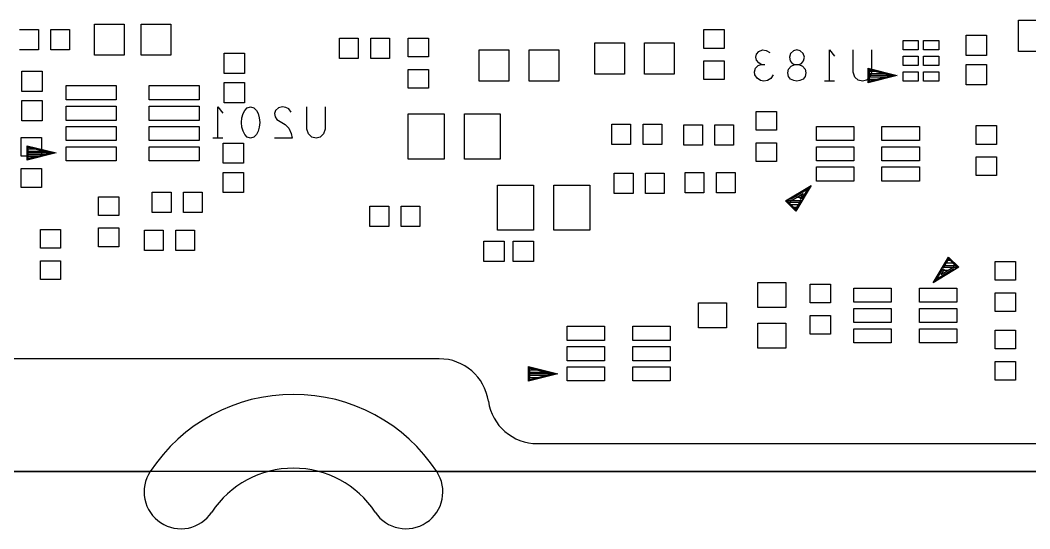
# Model space of a CAD drawing. Header units: millimetres. Extents: x -190 to 348, y -330 to 190.
# Drawn here: x 13.44 to 45.79, y -138.87 to -122.58 of the extents above; entities that cross this region are included whole.
import ezdxf

# ---------------------------------------------------------------- set-up
doc = ezdxf.new("R2010")
doc.units = ezdxf.units.MM
for name, color, linetype in [('10_MAQ_PALLET', 7, 'Continuous'), ('4_SIKCREN_BOTTOM_', 7, 'Continuous'), ('5_SOLDER_PASTE_BOTTOM_', 7, 'Continuous'), ('7______BREAKAWAY', 7, 'Continuous')]:
    doc.layers.add(name, color=color, linetype=linetype)

msp = doc.modelspace()

# ---------------------------------------------------------------- linework, layer by layer
at = {"layer": '10_MAQ_PALLET', "color": 1}
for p, q in [((26.871, -133.424, -8.001), (-9.964, -133.424, -8.001)), ((59.57, -136.142, -8.001), (30.013, -136.142, -8.001))]:
    msp.add_line(p, q, dxfattribs=at)
for centre, start, end in [((26.871, -135.011, -8.001), 8.2794, 90), ((30.013, -134.554, -8.001), 188.2794, 270)]:
    msp.add_arc(centre, 1.587, start, end, dxfattribs=at)
at = {"layer": '4_SIKCREN_BOTTOM_', "color": 7}
for p, q in [((37.104, -123.584), (37.224, -123.533)), ((37.224, -123.533), (37.343, -123.551)), ((37.343, -123.551), (37.462, -123.617)), ((38.326, -123.533), (38.219, -123.566)), ((38.433, -123.566), (38.326, -123.533)), ((39.375, -123.533), (39.535, -123.734)), ((39.375, -124.534), (39.375, -123.533)), ((40.129, -124.249), (40.129, -123.533)), ((40.716, -123.533), (40.716, -124.249)), ((37.01, -123.767), (37.036, -123.668)), ((37.036, -123.866), (37.01, -123.767)), ((37.036, -123.668), (37.104, -123.584)), ((37.104, -123.949), (37.036, -123.866)), ((38.125, -123.65), (38.085, -123.767)), ((38.085, -123.767), (38.113, -123.883)), ((38.219, -123.566), (38.125, -123.65)), ((38.527, -123.65), (38.433, -123.566)), ((38.565, -123.767), (38.527, -123.65)), ((38.539, -123.883), (38.565, -123.767)), ((36.97, -124.234), (36.998, -124.117)), ((36.998, -124.117), (37.089, -124.033)), ((37.089, -124.033), (37.183, -124)), ((37.183, -124), (37.104, -123.949)), ((37.183, -124), (37.302, -124)), ((38.031, -124.267), (38.059, -124.15)), ((38.059, -124.15), (38.138, -124.051)), ((38.113, -123.883), (38.179, -123.967)), ((38.138, -124.051), (38.26, -124)), ((38.179, -123.967), (38.26, -124)), ((38.26, -124), (38.392, -124)), ((38.26, -124), (38.392, -124)), ((38.392, -124), (38.473, -123.967)), ((38.392, -124), (38.511, -124.051)), ((38.473, -123.967), (38.539, -123.883)), ((38.511, -124.051), (38.593, -124.15)), ((38.593, -124.15), (38.618, -124.267)), ((40.61, -124.12), (41.544, -124.353)), ((40.61, -124.587), (40.61, -124.12)), ((40.622, -124.353), (40.622, -124.137)), ((40.622, -124.137), (41.491, -124.353)), ((40.648, -124.353), (40.648, -124.168)), ((40.648, -124.168), (41.387, -124.353)), ((36.982, -124.333), (36.97, -124.234)), ((37.051, -124.435), (36.982, -124.333)), ((37.158, -124.518), (37.051, -124.435)), ((37.264, -124.534), (37.158, -124.518)), ((37.384, -124.518), (37.264, -124.534)), ((37.49, -124.45), (37.384, -124.518)), ((37.569, -124.333), (37.49, -124.45)), ((38.059, -124.384), (38.031, -124.267)), ((38.125, -124.468), (38.059, -124.384)), ((38.232, -124.518), (38.125, -124.468)), ((38.326, -124.534), (38.232, -124.518)), ((38.42, -124.518), (38.326, -124.534)), ((38.527, -124.468), (38.42, -124.518)), ((38.593, -124.384), (38.527, -124.468)), ((38.618, -124.267), (38.593, -124.384)), ((40.183, -124.402), (40.129, -124.249)), ((40.289, -124.501), (40.183, -124.402)), ((40.424, -124.534), (40.289, -124.501)), ((40.556, -124.501), (40.424, -124.534)), ((40.663, -124.402), (40.556, -124.501)), ((41.544, -124.353), (40.61, -124.587)), ((40.622, -124.572), (40.622, -124.353)), ((41.491, -124.353), (40.622, -124.572)), ((41.493, -124.353), (40.622, -124.353)), ((40.886, -124.229), (40.648, -124.229)), ((41.184, -124.303), (40.648, -124.303)), ((40.648, -124.539), (40.648, -124.353)), ((41.387, -124.353), (40.648, -124.539)), ((41.184, -124.404), (40.648, -124.404)), ((40.886, -124.478), (40.648, -124.478)), ((40.716, -124.249), (40.663, -124.402)), ((39.535, -124.534), (39.215, -124.534)), ((19.776, -125.359), (19.936, -125.557)), ((19.776, -126.36), (19.776, -125.359)), ((20.587, -125.575), (20.64, -125.476)), ((20.64, -125.476), (20.719, -125.392)), ((20.719, -125.392), (20.825, -125.359)), ((20.825, -125.359), (20.932, -125.392)), ((20.932, -125.392), (21.013, -125.476)), ((21.013, -125.476), (21.067, -125.575)), ((21.62, -125.476), (21.595, -125.575)), ((21.714, -125.392), (21.62, -125.476)), ((21.849, -125.359), (21.714, -125.392)), ((21.956, -125.374), (21.849, -125.359)), ((22.047, -125.425), (21.956, -125.374)), ((22.128, -125.524), (22.047, -125.425)), ((22.631, -126.075), (22.631, -125.359)), ((23.216, -125.359), (23.216, -126.075)), ((20.533, -125.86), (20.546, -125.707)), ((20.546, -125.707), (20.587, -125.575)), ((21.067, -125.575), (21.105, -125.707)), ((21.105, -125.707), (21.12, -125.86)), ((21.595, -125.575), (21.608, -125.674)), ((21.608, -125.674), (21.661, -125.758)), ((21.661, -125.758), (21.928, -125.926)), ((20.546, -126.009), (20.533, -125.86)), ((20.587, -126.141), (20.546, -126.009)), ((21.105, -126.009), (21.067, -126.141)), ((21.12, -125.86), (21.105, -126.009)), ((21.928, -125.926), (22.047, -126.042)), ((22.047, -126.042), (22.128, -126.21)), ((22.685, -126.225), (22.631, -126.075)), ((23.216, -126.075), (23.162, -126.225)), ((19.936, -126.36), (19.616, -126.36)), ((20.64, -126.243), (20.587, -126.141)), ((20.719, -126.327), (20.64, -126.243)), ((20.825, -126.36), (20.719, -126.327)), ((20.932, -126.327), (20.825, -126.36)), ((21.013, -126.243), (20.932, -126.327)), ((21.067, -126.141), (21.013, -126.243)), ((22.154, -126.36), (21.595, -126.36)), ((22.128, -126.21), (22.154, -126.36)), ((22.791, -126.327), (22.685, -126.225)), ((22.923, -126.36), (22.791, -126.327)), ((23.058, -126.327), (22.923, -126.36)), ((23.162, -126.225), (23.058, -126.327)), ((13.663, -126.601), (14.597, -126.835)), ((13.663, -127.069), (13.663, -126.601)), ((13.675, -126.835), (13.675, -126.616)), ((13.675, -126.616), (14.544, -126.835)), ((13.701, -126.835), (13.701, -126.649)), ((13.701, -126.649), (14.44, -126.835)), ((13.94, -126.708), (13.701, -126.708)), ((14.237, -126.784), (13.701, -126.784)), ((14.597, -126.835), (13.663, -127.069)), ((13.675, -127.051), (13.675, -126.835)), ((14.544, -126.835), (13.675, -127.051)), ((14.547, -126.835), (13.675, -126.835)), ((13.701, -127.018), (13.701, -126.835)), ((14.44, -126.835), (13.701, -127.018)), ((14.237, -126.886), (13.701, -126.886)), ((13.94, -126.959), (13.701, -126.959)), ((37.96, -128.367), (38.786, -127.871)), ((37.981, -128.369), (38.75, -127.909)), ((38.123, -128.313), (38.677, -127.983)), ((38.786, -127.871), (38.291, -128.697)), ((38.677, -127.983), (38.476, -128.313)), ((38.75, -127.909), (38.484, -128.351)), ((38.291, -128.697), (37.96, -128.367)), ((38.288, -128.676), (37.981, -128.369)), ((38.476, -128.364), (37.988, -128.364)), ((38.283, -128.636), (38.021, -128.374)), ((38.105, -128.384), (38.527, -128.13)), ((38.461, -128.339), (38.283, -128.636)), ((38.484, -128.351), (38.288, -128.676)), ((38.448, -128.262), (38.306, -128.262)), ((38.527, -128.13), (38.417, -128.313)), ((38.415, -128.415), (38.062, -128.415)), ((38.364, -128.499), (38.146, -128.499)), ((38.313, -128.582), (38.23, -128.582)), ((42.687, -130.99), (43.183, -130.165)), ((42.989, -130.51), (43.185, -130.185)), ((43.012, -130.523), (43.19, -130.226)), ((43.243, -130.279), (43.16, -130.279)), ((43.183, -130.165), (43.515, -130.495)), ((43.185, -130.185), (43.495, -130.493)), ((43.19, -130.226), (43.454, -130.487)), ((43.515, -130.495), (42.687, -130.99)), ((43.495, -130.493), (42.725, -130.955)), ((42.725, -130.955), (42.989, -130.51)), ((43.353, -130.548), (42.799, -130.881)), ((42.799, -130.881), (42.997, -130.548)), ((43.37, -130.477), (42.946, -130.731)), ((42.946, -130.731), (43.056, -130.551)), ((43.487, -130.498), (42.997, -130.498)), ((43.167, -130.599), (43.025, -130.599)), ((43.411, -130.447), (43.058, -130.447)), ((43.327, -130.363), (43.109, -130.363)), ((29.728, -133.675), (30.663, -133.909)), ((29.728, -134.142), (29.728, -133.675)), ((29.741, -133.909), (29.741, -133.69)), ((29.741, -133.69), (30.61, -133.909)), ((29.766, -133.909), (29.766, -133.723)), ((29.766, -133.723), (30.505, -133.909)), ((30.005, -133.784), (29.766, -133.784)), ((30.302, -133.858), (29.766, -133.858)), ((30.663, -133.909), (29.728, -134.142)), ((29.741, -134.127), (29.741, -133.909)), ((30.61, -133.909), (29.741, -134.127)), ((30.612, -133.909), (29.741, -133.909)), ((29.766, -134.094), (29.766, -133.909)), ((30.505, -133.909), (29.766, -134.094)), ((30.302, -133.96), (29.766, -133.96)), ((30.005, -134.033), (29.766, -134.033)), ((-36.599, -137.033), (17.61, -137.033)), ((26.789, -137.033), (91.6, -137.033))]:
    msp.add_line(p, q, dxfattribs=at)
msp.add_arc((22.2, -140.063), 5.5, 33.4306, 146.5694, dxfattribs=at)
msp.add_arc((22.2, -140.063), 5.5, 33.4306, 146.5694, dxfattribs=at)
at = {"layer": '5_SOLDER_PASTE_BOTTOM_', "color": 4}
for p, q in [((13.426, -122.883), (14.026, -122.883)), ((14.026, -122.883), (14.026, -123.533)), ((14.424, -123.533), (14.424, -122.883)), ((14.424, -122.883), (15.024, -122.883)), ((15.024, -122.883), (15.024, -123.533)), ((15.824, -123.708), (15.824, -122.708)), ((15.824, -122.708), (16.774, -122.708)), ((16.774, -122.708), (16.774, -123.708)), ((17.325, -123.708), (17.325, -122.708)), ((17.325, -122.708), (18.275, -122.708)), ((18.275, -122.708), (18.275, -123.708)), ((35.349, -123.485), (35.349, -122.885)), ((35.349, -122.885), (35.999, -122.885)), ((35.999, -122.885), (35.999, -123.485)), ((45.425, -123.583), (45.425, -122.583)), ((45.425, -122.583), (46.375, -122.583)), ((23.675, -123.81), (23.675, -123.16)), ((23.675, -123.16), (24.275, -123.16)), ((24.275, -123.16), (24.275, -123.81)), ((24.676, -123.81), (24.676, -123.16)), ((24.676, -123.16), (25.276, -123.16)), ((25.276, -123.16), (25.276, -123.81)), ((25.875, -123.759), (25.875, -123.159)), ((25.875, -123.159), (26.525, -123.159)), ((26.525, -123.159), (26.525, -123.759)), ((43.749, -123.713), (43.749, -123.063)), ((43.749, -123.063), (44.399, -123.063)), ((44.399, -123.063), (44.399, -123.713)), ((14.026, -123.533), (13.426, -123.533)), ((15.024, -123.533), (14.424, -123.533)), ((28.151, -124.533), (28.151, -123.533)), ((28.151, -123.533), (29.101, -123.533)), ((29.101, -123.533), (29.101, -124.533)), ((29.751, -124.533), (29.751, -123.533)), ((29.751, -123.533), (30.701, -123.533)), ((30.701, -123.533), (30.701, -124.533)), ((31.849, -124.31), (31.849, -123.31)), ((31.849, -123.31), (32.799, -123.31)), ((32.799, -123.31), (32.799, -124.31)), ((33.449, -124.31), (33.449, -123.31)), ((33.449, -123.31), (34.399, -123.31)), ((34.399, -123.31), (34.399, -124.31)), ((35.999, -123.485), (35.349, -123.485)), ((41.726, -123.533), (41.726, -123.233)), ((41.726, -123.233), (42.216, -123.233)), ((42.216, -123.533), (41.726, -123.533)), ((42.216, -123.233), (42.216, -123.533)), ((42.384, -123.533), (42.384, -123.233)), ((42.384, -123.233), (42.874, -123.233)), ((42.874, -123.533), (42.384, -123.533)), ((42.874, -123.233), (42.874, -123.533)), ((16.774, -123.708), (15.824, -123.708)), ((18.275, -123.708), (17.325, -123.708)), ((19.975, -124.29), (19.975, -123.64)), ((19.975, -123.64), (20.625, -123.64)), ((20.625, -123.64), (20.625, -124.29)), ((24.275, -123.81), (23.675, -123.81)), ((25.276, -123.81), (24.676, -123.81)), ((26.525, -123.759), (25.875, -123.759)), ((41.726, -124.033), (41.726, -123.733)), ((41.726, -123.733), (42.216, -123.733)), ((42.216, -123.733), (42.216, -124.033)), ((42.384, -124.033), (42.384, -123.733)), ((42.384, -123.733), (42.874, -123.733)), ((42.874, -123.733), (42.874, -124.033)), ((44.399, -123.713), (43.749, -123.713)), ((46.375, -123.583), (45.425, -123.583)), ((25.875, -124.76), (25.875, -124.16)), ((25.875, -124.16), (26.525, -124.16)), ((26.525, -124.16), (26.525, -124.76)), ((35.349, -124.483), (35.349, -123.883)), ((35.349, -123.883), (35.999, -123.883)), ((35.999, -123.883), (35.999, -124.483)), ((42.216, -124.033), (41.726, -124.033)), ((42.874, -124.033), (42.384, -124.033)), ((43.749, -124.653), (43.749, -124.003)), ((43.749, -124.003), (44.399, -124.003)), ((44.399, -124.003), (44.399, -124.653)), ((13.5, -124.864), (13.5, -124.214)), ((13.5, -124.214), (14.15, -124.214)), ((14.15, -124.214), (14.15, -124.864)), ((20.625, -124.29), (19.975, -124.29)), ((32.799, -124.31), (31.849, -124.31)), ((34.399, -124.31), (33.449, -124.31)), ((35.999, -124.483), (35.349, -124.483)), ((41.726, -124.534), (41.726, -124.234)), ((41.726, -124.234), (42.216, -124.234)), ((42.216, -124.234), (42.216, -124.534)), ((42.384, -124.534), (42.384, -124.234)), ((42.384, -124.234), (42.874, -124.234)), ((42.874, -124.234), (42.874, -124.534)), ((14.92, -125.13), (14.92, -124.679)), ((14.92, -124.679), (16.52, -124.679)), ((16.52, -124.679), (16.52, -125.13)), ((17.579, -125.13), (17.579, -124.679)), ((17.579, -124.679), (19.179, -124.679)), ((19.179, -124.679), (19.179, -125.13)), ((19.975, -125.229), (19.975, -124.58)), ((19.975, -124.58), (20.625, -124.58)), ((20.625, -124.58), (20.625, -125.229)), ((26.525, -124.76), (25.875, -124.76)), ((29.101, -124.533), (28.151, -124.533)), ((30.701, -124.533), (29.751, -124.533)), ((42.216, -124.534), (41.726, -124.534)), ((42.874, -124.534), (42.384, -124.534)), ((44.399, -124.653), (43.749, -124.653)), ((14.15, -124.864), (13.5, -124.864)), ((13.5, -125.804), (13.5, -125.154)), ((13.5, -125.154), (14.15, -125.154)), ((14.15, -125.154), (14.15, -125.804)), ((16.52, -125.13), (14.92, -125.13)), ((19.179, -125.13), (17.579, -125.13)), ((14.92, -125.79), (14.92, -125.34)), ((14.92, -125.34), (16.52, -125.34)), ((16.52, -125.34), (16.52, -125.79)), ((17.579, -125.79), (17.579, -125.34)), ((17.579, -125.34), (19.179, -125.34)), ((19.179, -125.34), (19.179, -125.79)), ((20.625, -125.229), (19.975, -125.229)), ((14.15, -125.804), (13.5, -125.804)), ((16.52, -125.79), (14.92, -125.79)), ((19.179, -125.79), (17.579, -125.79)), ((25.874, -127.034), (25.874, -125.584)), ((25.874, -125.584), (27.024, -125.584)), ((27.024, -125.584), (27.024, -127.034)), ((27.675, -127.034), (27.675, -125.584)), ((27.675, -125.584), (28.825, -125.584)), ((28.825, -125.584), (28.825, -127.034)), ((37.026, -126.109), (37.026, -125.509)), ((37.026, -125.509), (37.676, -125.509)), ((37.676, -125.509), (37.676, -126.109)), ((14.92, -126.44), (14.92, -125.99)), ((14.92, -125.99), (16.52, -125.99)), ((16.52, -125.99), (16.52, -126.44)), ((17.579, -126.44), (17.579, -125.99)), ((17.579, -125.99), (19.179, -125.99)), ((19.179, -125.99), (19.179, -126.44)), ((32.4, -126.558), (32.4, -125.908)), ((32.4, -125.908), (33, -125.908)), ((33, -125.908), (33, -126.558)), ((33.401, -126.558), (33.401, -125.908)), ((33.401, -125.908), (34.001, -125.908)), ((34.001, -125.908), (34.001, -126.558)), ((34.701, -126.583), (34.701, -125.933)), ((34.701, -125.933), (35.301, -125.933)), ((35.301, -125.933), (35.301, -126.583)), ((35.699, -126.583), (35.699, -125.933)), ((35.699, -125.933), (36.299, -125.933)), ((36.299, -125.933), (36.299, -126.583)), ((37.676, -126.109), (37.026, -126.109)), ((38.951, -126.435), (38.951, -125.985)), ((38.951, -125.985), (40.15, -125.985)), ((40.15, -125.985), (40.15, -126.435)), ((41.051, -126.435), (41.051, -125.985)), ((41.051, -125.985), (42.25, -125.985)), ((42.25, -125.985), (42.25, -126.435)), ((44.074, -126.558), (44.074, -125.958)), ((44.074, -125.958), (44.724, -125.958)), ((44.724, -125.958), (44.724, -126.558)), ((13.475, -126.934), (13.475, -126.334)), ((13.475, -126.334), (14.125, -126.334)), ((14.125, -126.334), (14.125, -126.934)), ((16.52, -126.44), (14.92, -126.44)), ((19.179, -126.44), (17.579, -126.44)), ((40.15, -126.435), (38.951, -126.435)), ((42.25, -126.435), (41.051, -126.435)), ((14.92, -127.088), (14.92, -126.638)), ((14.92, -126.638), (16.52, -126.638)), ((16.52, -126.638), (16.52, -127.088)), ((17.579, -127.088), (17.579, -126.638)), ((17.579, -126.638), (19.179, -126.638)), ((19.179, -126.638), (19.179, -127.088)), ((19.949, -127.165), (19.949, -126.515)), ((19.949, -126.515), (20.599, -126.515)), ((20.599, -126.515), (20.599, -127.165)), ((33, -126.558), (32.4, -126.558)), ((34.001, -126.558), (33.401, -126.558)), ((35.301, -126.583), (34.701, -126.583)), ((36.299, -126.583), (35.699, -126.583)), ((37.026, -127.109), (37.026, -126.51)), ((37.026, -126.51), (37.676, -126.51)), ((37.676, -126.51), (37.676, -127.109)), ((38.951, -127.083), (38.951, -126.633)), ((38.951, -126.633), (40.15, -126.633)), ((40.15, -126.633), (40.15, -127.083)), ((41.051, -127.083), (41.051, -126.633)), ((41.051, -126.633), (42.25, -126.633)), ((42.25, -126.633), (42.25, -127.083)), ((44.724, -126.558), (44.074, -126.558)), ((14.125, -126.934), (13.475, -126.934)), ((16.52, -127.088), (14.92, -127.088)), ((19.179, -127.088), (17.579, -127.088)), ((27.024, -127.034), (25.874, -127.034)), ((28.825, -127.034), (27.675, -127.034)), ((37.676, -127.109), (37.026, -127.109)), ((40.15, -127.083), (38.951, -127.083)), ((42.25, -127.083), (41.051, -127.083)), ((44.074, -127.559), (44.074, -126.959)), ((44.074, -126.959), (44.724, -126.959)), ((44.724, -126.959), (44.724, -127.559)), ((13.475, -127.935), (13.475, -127.335)), ((13.475, -127.335), (14.125, -127.335)), ((14.125, -127.335), (14.125, -127.935)), ((20.599, -127.165), (19.949, -127.165)), ((38.951, -127.733), (38.951, -127.283)), ((38.951, -127.283), (40.15, -127.283)), ((40.15, -127.283), (40.15, -127.733)), ((41.051, -127.733), (41.051, -127.283)), ((41.051, -127.283), (42.25, -127.283)), ((42.25, -127.283), (42.25, -127.733)), ((19.949, -128.105), (19.949, -127.455)), ((19.949, -127.455), (20.599, -127.455)), ((20.599, -127.455), (20.599, -128.105)), ((32.476, -128.135), (32.476, -127.485)), ((32.476, -127.485), (33.076, -127.485)), ((33.076, -127.485), (33.076, -128.135)), ((33.474, -128.135), (33.474, -127.485)), ((33.474, -127.485), (34.074, -127.485)), ((34.074, -127.485), (34.074, -128.135)), ((34.749, -128.11), (34.749, -127.46)), ((34.749, -127.46), (35.349, -127.46)), ((35.349, -127.46), (35.349, -128.11)), ((35.75, -128.11), (35.75, -127.46)), ((35.75, -127.46), (36.35, -127.46)), ((36.35, -127.46), (36.35, -128.11)), ((40.15, -127.733), (38.951, -127.733)), ((42.25, -127.733), (41.051, -127.733)), ((44.724, -127.559), (44.074, -127.559)), ((14.125, -127.935), (13.475, -127.935)), ((28.739, -129.31), (28.739, -127.86)), ((28.739, -127.86), (29.889, -127.86)), ((29.889, -127.86), (29.889, -129.31)), ((30.54, -129.31), (30.54, -127.86)), ((30.54, -127.86), (31.69, -127.86)), ((31.69, -127.86), (31.69, -129.31)), ((15.949, -128.834), (15.949, -128.234)), ((15.949, -128.234), (16.599, -128.234)), ((16.599, -128.234), (16.599, -128.834)), ((17.676, -128.735), (17.676, -128.085)), ((17.676, -128.085), (18.276, -128.085)), ((18.276, -128.085), (18.276, -128.735)), ((18.674, -128.735), (18.674, -128.085)), ((18.674, -128.085), (19.274, -128.085)), ((19.274, -128.085), (19.274, -128.735)), ((20.599, -128.105), (19.949, -128.105)), ((33.076, -128.135), (32.476, -128.135)), ((34.074, -128.135), (33.474, -128.135)), ((35.349, -128.11), (34.749, -128.11)), ((36.35, -128.11), (35.75, -128.11)), ((24.65, -129.184), (24.65, -128.534)), ((24.65, -128.534), (25.25, -128.534)), ((25.25, -128.534), (25.25, -129.184)), ((25.651, -129.184), (25.651, -128.534)), ((25.651, -128.534), (26.251, -128.534)), ((26.251, -128.534), (26.251, -129.184)), ((16.599, -128.834), (15.949, -128.834)), ((18.276, -128.735), (17.676, -128.735)), ((19.274, -128.735), (18.674, -128.735)), ((14.09, -129.883), (14.09, -129.283)), ((14.09, -129.283), (14.739, -129.283)), ((14.739, -129.283), (14.739, -129.883)), ((15.949, -129.835), (15.949, -129.235)), ((15.949, -129.235), (16.599, -129.235)), ((16.599, -129.235), (16.599, -129.835)), ((17.424, -129.959), (17.424, -129.309)), ((17.424, -129.309), (18.024, -129.309)), ((18.024, -129.309), (18.024, -129.959)), ((18.425, -129.959), (18.425, -129.309)), ((18.425, -129.309), (19.025, -129.309)), ((19.025, -129.309), (19.025, -129.959)), ((25.25, -129.184), (24.65, -129.184)), ((26.251, -129.184), (25.651, -129.184)), ((29.889, -129.31), (28.739, -129.31)), ((31.69, -129.31), (30.54, -129.31)), ((28.296, -130.309), (28.296, -129.66)), ((28.296, -129.66), (28.946, -129.66)), ((28.946, -129.66), (28.946, -130.309)), ((29.236, -130.309), (29.236, -129.66)), ((29.236, -129.66), (29.886, -129.66)), ((29.886, -129.66), (29.886, -130.309)), ((14.739, -129.883), (14.09, -129.883)), ((16.599, -129.835), (15.949, -129.835)), ((18.024, -129.959), (17.424, -129.959)), ((19.025, -129.959), (18.425, -129.959)), ((14.09, -130.884), (14.09, -130.284)), ((14.09, -130.284), (14.739, -130.284)), ((14.739, -130.284), (14.739, -130.884)), ((28.946, -130.309), (28.296, -130.309)), ((29.886, -130.309), (29.236, -130.309)), ((44.676, -130.909), (44.676, -130.309)), ((44.676, -130.309), (45.326, -130.309)), ((45.326, -130.309), (45.326, -130.909)), ((14.739, -130.884), (14.09, -130.884)), ((37.076, -131.784), (37.076, -130.984)), ((37.076, -130.984), (37.975, -130.984)), ((37.975, -130.984), (37.975, -131.784)), ((45.326, -130.909), (44.676, -130.909)), ((38.75, -131.633), (38.75, -131.033)), ((38.75, -131.033), (39.4, -131.033)), ((39.4, -131.033), (39.4, -131.633)), ((40.15, -131.609), (40.15, -131.159)), ((40.15, -131.159), (41.349, -131.159)), ((41.349, -131.159), (41.349, -131.609)), ((42.25, -131.609), (42.25, -131.159)), ((42.25, -131.159), (43.449, -131.159)), ((43.449, -131.159), (43.449, -131.609)), ((44.676, -131.91), (44.676, -131.31)), ((44.676, -131.31), (45.326, -131.31)), ((45.326, -131.31), (45.326, -131.91)), ((35.177, -132.434), (35.177, -131.634)), ((35.177, -131.634), (36.076, -131.634)), ((36.076, -131.634), (36.076, -132.434)), ((39.4, -131.633), (38.75, -131.633)), ((41.349, -131.609), (40.15, -131.609)), ((43.449, -131.609), (42.25, -131.609)), ((37.975, -131.784), (37.076, -131.784)), ((40.15, -132.259), (40.15, -131.809)), ((40.15, -131.809), (41.349, -131.809)), ((41.349, -131.809), (41.349, -132.259)), ((42.25, -132.259), (42.25, -131.809)), ((42.25, -131.809), (43.449, -131.809)), ((43.449, -131.809), (43.449, -132.259)), ((45.326, -131.91), (44.676, -131.91)), ((37.076, -133.085), (37.076, -132.285)), ((37.076, -132.285), (37.975, -132.285)), ((37.975, -132.285), (37.975, -133.085)), ((38.75, -132.634), (38.75, -132.034)), ((38.75, -132.034), (39.4, -132.034)), ((39.4, -132.034), (39.4, -132.634)), ((41.349, -132.259), (40.15, -132.259)), ((43.449, -132.259), (42.25, -132.259)), ((30.965, -132.833), (30.965, -132.383)), ((30.965, -132.383), (32.164, -132.383)), ((32.164, -132.383), (32.164, -132.833)), ((33.066, -132.833), (33.066, -132.383)), ((33.066, -132.383), (34.265, -132.383)), ((34.265, -132.383), (34.265, -132.833)), ((36.076, -132.434), (35.177, -132.434)), ((40.15, -132.91), (40.15, -132.46)), ((40.15, -132.46), (41.349, -132.46)), ((41.349, -132.46), (41.349, -132.91)), ((42.25, -132.91), (42.25, -132.46)), ((42.25, -132.46), (43.449, -132.46)), ((43.449, -132.46), (43.449, -132.91)), ((44.676, -133.109), (44.676, -132.509)), ((44.676, -132.509), (45.326, -132.509)), ((45.326, -132.509), (45.326, -133.109)), ((32.164, -132.833), (30.965, -132.833)), ((34.265, -132.833), (33.066, -132.833)), ((39.4, -132.634), (38.75, -132.634)), ((41.349, -132.91), (40.15, -132.91)), ((43.449, -132.91), (42.25, -132.91)), ((30.965, -133.484), (30.965, -133.034)), ((30.965, -133.034), (32.164, -133.034)), ((32.164, -133.034), (32.164, -133.484)), ((33.066, -133.484), (33.066, -133.034)), ((33.066, -133.034), (34.265, -133.034)), ((34.265, -133.034), (34.265, -133.484)), ((37.975, -133.085), (37.076, -133.085)), ((45.326, -133.109), (44.676, -133.109)), ((32.164, -133.484), (30.965, -133.484)), ((34.265, -133.484), (33.066, -133.484)), ((44.676, -134.11), (44.676, -133.51)), ((44.676, -133.51), (45.326, -133.51)), ((45.326, -133.51), (45.326, -134.11)), ((30.965, -134.134), (30.965, -133.684)), ((30.965, -133.684), (32.164, -133.684)), ((32.164, -133.684), (32.164, -134.134)), ((33.066, -134.134), (33.066, -133.684)), ((33.066, -133.684), (34.265, -133.684)), ((34.265, -133.684), (34.265, -134.134)), ((32.164, -134.134), (30.965, -134.134)), ((34.265, -134.134), (33.066, -134.134)), ((45.326, -134.11), (44.676, -134.11)), ((-36.599, -137.033), (17.61, -137.033)), ((26.789, -137.033), (91.6, -137.033))]:
    msp.add_line(p, q, dxfattribs=at)
msp.add_arc((22.2, -140.063), 5.5, 33.4306, 146.5694, dxfattribs=at)
msp.add_arc((22.2, -140.063), 5.5, 33.4306, 146.5694, dxfattribs=at)
at = {"layer": '7______BREAKAWAY', "color": 2}
for p, q in [((91.6, -137.033), (-91.6, -137.033)), ((-36.599, -137.033), (17.61, -137.033)), ((26.789, -137.033), (91.6, -137.033))]:
    msp.add_line(p, q, dxfattribs=at)
for centre, radius, start, end in [((22.2, -140.063), 5.5, 33.4306, 146.5694), ((22.2, -140.063), 5.5, 33.4306, 146.5694), ((18.595, -137.685), 1.181, 146.4783, 236.5343), ((22.2, -140.066), 3.139, 33.4484, 146.5516), ((25.803, -137.684), 1.181, 213.5196, 33.4164), ((18.595, -137.685), 1.181, 236.5298, 326.5859)]:
    msp.add_arc(centre, radius, start, end, dxfattribs=at)

doc.saveas('drawing.dxf')
